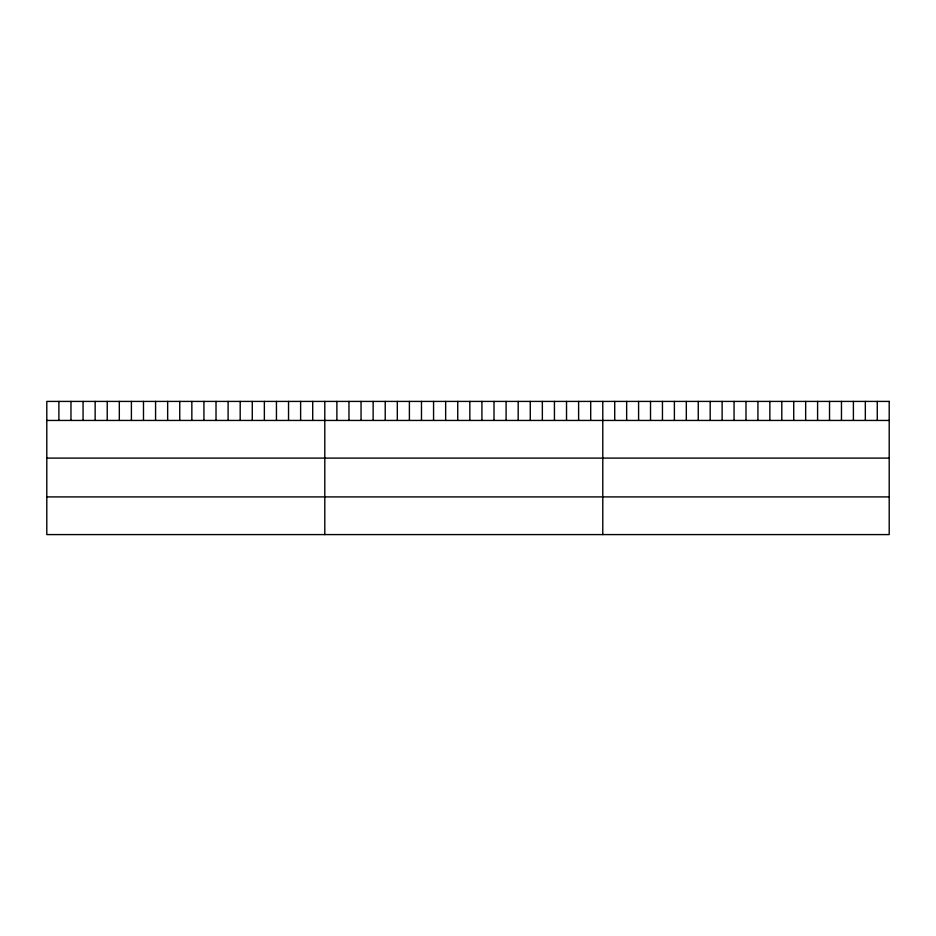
<?xml version="1.0" encoding="UTF-8"?>
<svg xmlns="http://www.w3.org/2000/svg" width="936" height="936" viewBox="0 0 936 936"><rect width="100%" height="100%" fill="white"/><g stroke="black" fill="none" stroke-linecap="round" stroke-linejoin="round"><path stroke-width="1.4" d="M46.8 420.44L889.2 420.44M46.8 458.102L889.2 458.102M46.8 496.911L889.2 496.911M877.266 401.415L877.266 420.44M865.332 401.415L865.332 420.44M853.398 401.415L853.398 420.44M841.464 401.415L841.464 420.44M829.53 401.415L829.53 420.44M817.596 401.415L817.596 420.44M805.662 401.415L805.662 420.44M793.728 401.415L793.728 420.44M781.794 401.415L781.794 420.44M769.86 401.415L769.86 420.44M757.926 401.415L757.926 420.44M745.992 401.415L745.992 420.44M734.058 401.415L734.058 420.44M722.124 401.415L722.124 420.44M710.19 401.415L710.19 420.44M698.256 401.415L698.256 420.44M686.322 401.415L686.322 420.44M674.388 401.415L674.388 420.44M662.454 401.415L662.454 420.44M650.52 401.415L650.52 420.44M638.586 401.415L638.586 420.44M626.652 401.415L626.652 420.44M614.718 401.415L614.718 420.44M602.784 401.415L602.784 534.585M590.698 401.415L590.698 420.44M578.612 401.415L578.612 420.44M566.526 401.415L566.526 420.44M554.44 401.415L554.44 420.44M542.353 401.415L542.353 420.44M530.267 401.415L530.267 420.44M518.181 401.415L518.181 420.44M506.095 401.415L506.095 420.44M494.009 401.415L494.009 420.44M481.923 401.415L481.923 420.44M469.837 401.415L469.837 420.44M457.739 401.415L457.739 420.44M445.653 401.415L445.653 420.44M433.567 401.415L433.567 420.44M421.481 401.415L421.481 420.44M409.395 401.415L409.395 420.44M397.309 401.415L397.309 420.44M385.222 401.415L385.222 420.44M373.136 401.415L373.136 420.44M361.05 401.415L361.05 420.44M348.964 401.415L348.964 420.44M336.878 401.415L336.878 420.44M324.792 401.415L324.792 534.585M312.706 401.415L312.706 420.44M300.62 401.415L300.62 420.44M288.534 401.415L288.534 420.44M276.448 401.415L276.448 420.44M264.361 401.415L264.361 420.44M252.275 401.415L252.275 420.44M240.189 401.415L240.189 420.44M228.103 401.415L228.103 420.44M216.017 401.415L216.017 420.44M203.931 401.415L203.931 420.44M191.845 401.415L191.845 420.44M179.747 401.415L179.747 420.44M167.661 401.415L167.661 420.44M155.575 401.415L155.575 420.44M143.489 401.415L143.489 420.44M131.403 401.415L131.403 420.44M119.317 401.415L119.317 420.44M107.231 401.415L107.231 420.44M95.144 401.415L95.144 420.44M83.058 401.415L83.058 420.44M70.972 401.415L70.972 420.44M58.886 401.415L58.886 420.44M889.2 401.415L46.8 401.415L46.8 534.585L889.2 534.585L889.2 401.415"/></g></svg>
